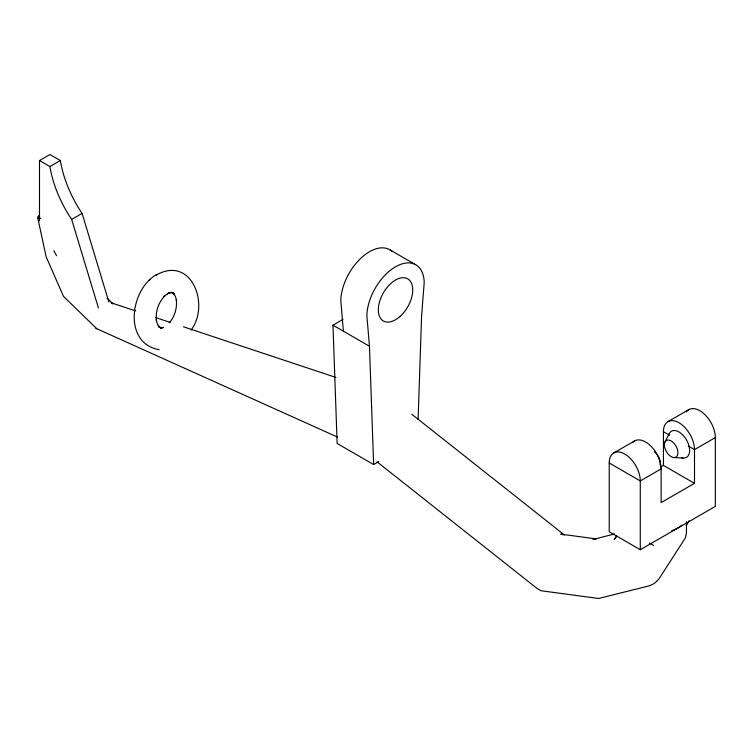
<?xml version="1.0" encoding="UTF-8"?>
<svg xmlns="http://www.w3.org/2000/svg" width="753" height="753" viewBox="0 0 753 753"><rect width="100%" height="100%" fill="white"/><g stroke="black" fill="none" stroke-linecap="round" stroke-linejoin="round"><path stroke-width="1.13" d="M418.103 419.336L421.595 316.156L424.203 282.441A40.568 23.418 -60 0 0 395.532 266.788A40.568 23.418 -60 0 0 366.862 315.554L369.469 346.248L373.639 464.554L378.731 461.608M664.871 442.162L669.116 433.869M191.111 330.059C210.341 304.457 191.262 254.467 155.655 275.382M686.284 525.688L689.146 520.681M616.726 535.731L614.25 539.515L616.161 536.955M156.991 274.374C130.231 288.512 122.485 343.312 159.099 349.684M169.256 322.839C174.856 316.561 177.303 307.742 176.277 299.44L176.626 300.692L175.411 296.428L173.322 293.002L174.574 294.508L171.9 292.296L173.736 293.312L171.656 292.625M149 280.445L150.026 279.674M39.495 220.733L39.495 160.54L49.914 154.516L60.344 160.54A85.183 49.18 60 0 0 82.077 213.4L108.874 302M39.495 160.54L49.914 166.554L60.344 160.54M98.445 308.024L71.657 219.415L82.077 213.4M373.639 464.554L337.146 443.479L332.977 325.183L343.001 319.394M613.77 452.948L634.619 440.91M667.986 421.642L688.835 409.604M660.4 467.161L663.44 465.41L694.501 483.341L694.501 449.626A21.959 12.679 60 0 0 678.971 422.734A21.959 12.679 60 0 0 663.44 431.695L663.44 465.41M632.878 442.303A21.959 12.679 60 0 1 650.272 445.522A21.959 12.679 60 0 1 661.134 468.893L640.276 480.932L609.224 463.001L609.224 531.787L640.276 549.718L715.35 506.383L715.35 437.587A21.959 12.679 60 0 0 703.839 413.623A21.959 12.679 60 0 0 686.369 411.891M715.35 437.587L694.501 449.626L688.487 446.162M694.501 483.341L661.134 502.599L661.134 468.893M614.523 533.933L593.063 539.477L596.075 539.129M161.631 327.894L163.533 327.461L160.06 327.659L162.13 327.969L159.015 326.943L160.841 327.96L158.177 325.748L159.429 327.254L157.339 323.828L156.125 319.564M172.691 292.597L169.218 292.795L171.11 292.362L167.373 293.868L168.71 292.861L163.825 296.569L164.851 295.797C158.469 302.329 155.287 311.761 156.464 320.816M673.747 457.542L683.046 458.012M595.604 538.819L560.712 534.131L563.122 534.715M135.681 310.933L111.209 302.81L112.931 303.864L107.133 298.113M155.702 317.587L170.169 322.388M183.516 326.821L335.913 377.422M37.669 217.523L46.178 256.829L63.478 296.343L96.789 328.722M95.857 328.308L337.391 437.022M389.461 249.572L415.534 264.623M663.44 431.695L669.445 435.168M332.977 325.183L369.469 346.248M649.453 543.054L653.5 545.388M411.656 414.131L564.571 535.119M377.14 461.918L536.663 588.131L540.88 590.719L598.616 598.484L647.128 586.371C652.333 585.288 656.993 582.069 659.835 577.57L685.446 537.793L686.454 532.409L686.454 521.867M53.811 250.608L56.56 255.728M343.396 331.198L340.789 300.503A40.568 23.418 -60 0 1 360.405 258.674A40.568 23.418 -60 0 1 391.936 251.304M640.276 549.718L640.276 480.932A21.959 12.679 60 0 0 624.755 454.031A21.959 12.679 60 0 0 609.224 463.001M71.657 219.415A85.183 49.18 60 0 1 49.914 166.554M654.31 451.753A9.61 5.544 60 0 1 659.986 464.846M668.664 435.14A15.088 8.707 60 0 1 686.51 439.921A15.088 8.707 60 0 1 681.729 457.768M40.907 218.304A7.37 2.165 -17.5 0 1 39.297 215.405M681.832 525.161A29.489 17.027 0 0 1 671.704 530.752M664.41 445.927A9.61 5.544 60 0 0 675.281 457.4A9.61 5.544 60 0 0 673.747 443.046A9.61 5.544 60 0 0 664.41 445.927M399.984 316.514A24.331 14.043 -60 0 0 407.693 278.826A24.331 14.043 -60 0 0 378.91 304.353A24.331 14.043 -60 0 0 399.984 316.514"/></g></svg>
